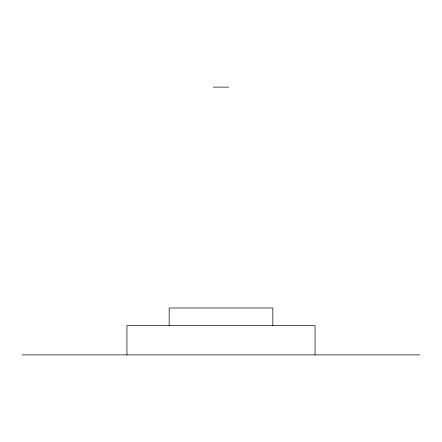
<?xml version="1.0" encoding="UTF-8"?>
<svg xmlns="http://www.w3.org/2000/svg" width="442" height="442" viewBox="0 0 442 442"><rect width="100%" height="100%" fill="white"/><g stroke="black" fill="none" stroke-linecap="round" stroke-linejoin="round"><path stroke-width="0.66" d="M213.188 87.107L228.812 87.107M22.1 354.893L419.9 354.893M315.047 354.893L315.047 325.577L126.953 325.577L126.953 354.893M272.836 325.577L272.836 307.991L169.164 307.991L169.164 325.577"/></g></svg>
